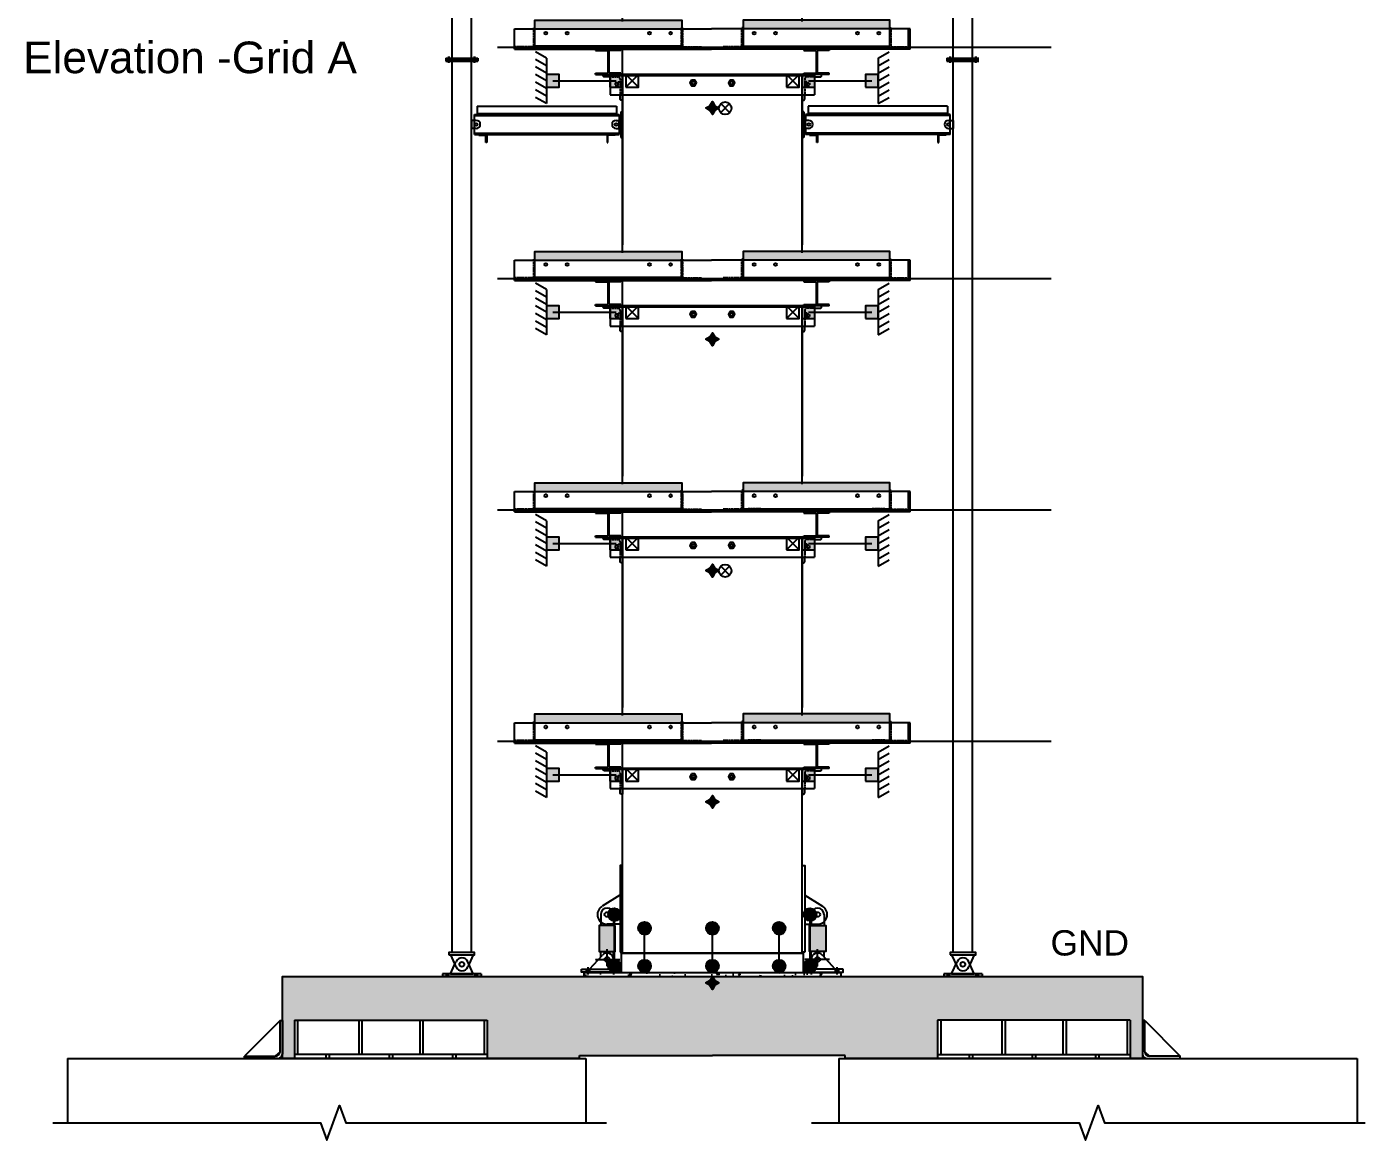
# Model space of a CAD drawing. Header units: millimetres. Extents: x -79526 to 153901, y -45620 to 21119.
# Drawn here: x 66215 to 76800, y -1340 to 7465 of the extents above; entities that cross this region are included whole.
import ezdxf

# ---------------------------------------------------------------- set-up
doc = ezdxf.new("R2010")
doc.units = ezdxf.units.MM
doc.header["$MEASUREMENT"] = 0
for name, pattern in [('ACAD_ISO02W100', [15, 12, -3]), ('CENTER', [50.8, 31.75, -6.35, 6.35, -6.35]), ('DASHED', [19.05, 12.7, -6.35])]:
    doc.linetypes.add(name, pattern=pattern)
for name, color, linetype in [('center', 7, 'CENTER'), ('colum', 154, 'Continuous'), ('Dashed', 7, 'DASHED'), ('greygrid', 252, 'CENTER'), ('Note', 7, 'Continuous'), ('Plot', 254, 'Continuous'), ('SolidLine', 7, 'Continuous'), ('truss', 250, 'Continuous')]:
    doc.layers.add(name, color=color, linetype=linetype)
doc.styles.get("Standard").update_dxf_attribs({"font": 'arial.ttf'})
pattern_1 = [(45, (-7454.91708, -7307.97523), (-0.08838834765, 0.08838834765), [])]

# ---------------------------------------------------------------- blocks, each defined once
blk = doc.blocks.new('*U151')
at = {"true_color": 0xadddf7}
h = blk.add_hatch(color=141, dxfattribs=at)
h.dxf.hatch_style = 1
h.paths.add_polyline_path([(-1403, 740), (-1403, 670), (-243, 670), (-243, 740)])
h = blk.add_hatch(color=141, dxfattribs=at)
h.dxf.hatch_style = 1
h.paths.add_polyline_path([(243, 740), (243, 670), (1403, 670), (1403, 740)])
at = {"linetype": 'ACAD_ISO02W100', "ltscale": 0.2}
for p, q in [((-808, 291), (-748, 291)), ((-730, 273), (-730, 150)), ((730, 273), (730, 150)), ((808, 291), (748, 291))]:
    blk.add_line(p, q, dxfattribs=at)
at = {"layer": 'Note', "ltscale": 0.2}
for points in [[(-165, 266), (-178, 243), (-165, 221), (-139, 221), (-127, 243), (-139, 266)], [(139, 266), (127, 243), (139, 221), (165, 221), (178, 243), (165, 266)]]:
    blk.add_lwpolyline(points, close=True, dxfattribs=at)
at = {"layer": 'Plot', "lineweight": -2, "ltscale": 0.2}
for p, q in [((-711, 740), (-711, 1100)), ((711, 740), (711, 1100)), ((-711, -1100), (-711, 510)), ((711, -1100), (711, 310))]:
    blk.add_line(p, q, dxfattribs=at)
at = {"layer": 'Plot', "ltscale": 0.2}
for p, q in [((-1564, 670), (-6, 670)), ((-1564, 510), (-1564, 670)), ((1552, 670), (-6, 670)), ((1564, 670), (6, 670)), ((1552, 510), (1552, 670)), ((1564, 510), (1564, 670)), ((-1564, 520), (-1564, 625)), ((-1564, 510), (-1564, 615)), ((1552, 520), (1552, 625)), ((1552, 510), (1552, 615)), ((1564, 520), (1564, 625)), ((1564, 510), (1564, 615)), ((-1564, 520), (-6, 520)), ((-1564, 510), (-6, 510)), ((-924, 510), (-724, 510)), ((-924, 510), (-924, 500)), ((-924, 500), (-828, 500)), ((-828, 500), (-828, 320)), ((-724, 500), (-820, 500)), ((-820, 500), (-820, 320)), ((-724, 510), (-724, 500)), ((-634, 520), (-634, 510)), ((-626, 520), (-626, 510)), ((-617, 520), (-617, 510)), ((1552, 520), (-6, 520)), ((1552, 510), (-6, 510)), ((1564, 520), (6, 520)), ((1564, 510), (6, 510)), ((617, 520), (617, 510)), ((626, 520), (626, 510)), ((634, 520), (634, 510)), ((924, 510), (724, 510)), ((724, 510), (724, 500)), ((724, 500), (820, 500)), ((820, 500), (820, 320)), ((924, 500), (828, 500)), ((828, 500), (828, 320)), ((924, 510), (924, 500)), ((-924, 310), (-924, 320)), ((-924, 320), (-828, 320)), ((-724, 320), (-820, 320)), ((-776, 320), (-784, 320)), ((-724, 310), (-724, 320)), ((724, 310), (724, 320)), ((724, 320), (820, 320)), ((776, 320), (784, 320)), ((924, 320), (828, 320)), ((924, 310), (924, 320)), ((-924, 310), (-724, 310)), ((808, 310), (-808, 310)), ((-808, 310), (-808, 150)), ((808, 300), (-808, 300)), ((711, 310), (-711, 310)), ((924, 310), (724, 310)), ((808, 310), (808, 150)), ((808, 310), (808, 150)), ((-808, 150), (808, 150))]:
    blk.add_line(p, q, dxfattribs=at)
at = {"layer": 'Plot', "linetype": 'ACAD_ISO02W100', "ltscale": 0.2}
for p, q in [((-1413, 530), (-1413, 680)), ((-1403, 680), (-1413, 680)), ((-1403, 649), (-1413, 649)), ((-1403, 638), (-1413, 638)), ((-1403, 520), (-1403, 680)), ((-244, 520), (-244, 680)), ((-244, 680), (-234, 680)), ((-244, 649), (-234, 649)), ((-244, 638), (-234, 638)), ((-234, 530), (-234, 680)), ((234, 530), (234, 680)), ((244, 680), (234, 680)), ((244, 649), (234, 649)), ((244, 638), (234, 638)), ((244, 520), (244, 680)), ((1403, 520), (1403, 680)), ((1403, 680), (1413, 680)), ((1403, 649), (1413, 649)), ((1403, 638), (1413, 638)), ((1413, 530), (1413, 680)), ((-1413, 530), (-1563, 530)), ((-1563, 520), (-1563, 530)), ((-1538, 520), (-1538, 530)), ((-1529, 520), (-1529, 530)), ((-1520, 520), (-1520, 530)), ((-1452, 520), (-1452, 530)), ((-1443, 520), (-1443, 530)), ((-1434, 520), (-1434, 530)), ((-1403, 627), (-1413, 627)), ((-1364, 520), (-1364, 532)), ((-1364, 532), (-1264, 532)), ((-1264, 532), (-1264, 520)), ((-384, 520), (-384, 532)), ((-384, 532), (-284, 532)), ((-284, 532), (-284, 520)), ((-244, 627), (-234, 627)), ((-234, 530), (-84, 530)), ((-213, 520), (-213, 530)), ((-204, 520), (-204, 530)), ((-195, 520), (-195, 530)), ((-127, 520), (-127, 530)), ((-118, 520), (-118, 530)), ((-109, 520), (-109, 530)), ((-84, 520), (-84, 530)), ((234, 530), (84, 530)), ((84, 520), (84, 530)), ((109, 520), (109, 530)), ((118, 520), (118, 530)), ((127, 520), (127, 530)), ((195, 520), (195, 530)), ((204, 520), (204, 530)), ((213, 520), (213, 530)), ((244, 627), (234, 627)), ((384, 532), (284, 532)), ((284, 532), (284, 520)), ((384, 520), (384, 532)), ((1364, 532), (1264, 532)), ((1264, 532), (1264, 520)), ((1364, 520), (1364, 532)), ((1403, 627), (1413, 627)), ((1413, 530), (1563, 530)), ((1434, 520), (1434, 530)), ((1443, 520), (1443, 530)), ((1452, 520), (1452, 530)), ((1520, 520), (1520, 530)), ((1529, 520), (1529, 530)), ((1538, 520), (1538, 530)), ((1563, 520), (1563, 530)), ((-1403, 520), (-1563, 520)), ((-1537, 520), (-1537, 510)), ((-1529, 520), (-1529, 510)), ((-1520, 520), (-1520, 510)), ((-1452, 520), (-1452, 510)), ((-1444, 520), (-1444, 510)), ((-1435, 520), (-1435, 510)), ((-897, 520), (-897, 510)), ((-897, 510), (-897, 500)), ((-889, 520), (-889, 510)), ((-880, 520), (-880, 510)), ((-880, 500), (-880, 510)), ((-767, 520), (-767, 510)), ((-767, 510), (-767, 500)), ((-767, 510), (-767, 500)), ((-759, 500), (-767, 500)), ((-759, 520), (-759, 510)), ((-759, 510), (-759, 500)), ((-750, 520), (-750, 510)), ((-750, 500), (-750, 510)), ((-244, 520), (-84, 520)), ((-212, 520), (-212, 510)), ((-204, 520), (-204, 510)), ((-195, 520), (-195, 510)), ((-127, 520), (-127, 510)), ((-119, 520), (-119, 510)), ((-110, 520), (-110, 510)), ((244, 520), (84, 520)), ((110, 520), (110, 510)), ((119, 520), (119, 510)), ((127, 520), (127, 510)), ((195, 520), (195, 510)), ((204, 520), (204, 510)), ((212, 520), (212, 510)), ((750, 520), (750, 510)), ((750, 500), (750, 510)), ((759, 520), (759, 510)), ((759, 510), (759, 500)), ((759, 500), (767, 500)), ((767, 520), (767, 510)), ((767, 510), (767, 500)), ((767, 510), (767, 500)), ((880, 520), (880, 510)), ((880, 500), (880, 510)), ((889, 520), (889, 510)), ((897, 520), (897, 510)), ((897, 510), (897, 500)), ((1403, 520), (1563, 520)), ((1435, 520), (1435, 510)), ((1444, 520), (1444, 510)), ((1452, 520), (1452, 510)), ((1520, 520), (1520, 510)), ((1529, 520), (1529, 510)), ((1537, 520), (1537, 510)), ((-767, 310), (-767, 320)), ((-759, 320), (-767, 320)), ((-767, 310), (-767, 320)), ((-759, 310), (-759, 320)), ((-750, 320), (-750, 310)), ((750, 320), (750, 310)), ((759, 320), (767, 320)), ((759, 310), (759, 320)), ((767, 310), (767, 320)), ((767, 310), (767, 320)), ((-764, 310), (-773, 310)), ((-770, 300), (-770, 310)), ((-759, 300), (-759, 310)), ((-748, 300), (-748, 310)), ((748, 300), (748, 310)), ((759, 300), (759, 310)), ((764, 310), (773, 310)), ((770, 300), (770, 310))]:
    blk.add_line(p, q, dxfattribs=at)
at = {"layer": 'Plot', "ltscale": 0.2}
for points in [[(-243, 533), (-1403, 533), (-1403, 740), (-243, 740)], [(243, 533), (1403, 533), (1403, 740), (243, 740)]]:
    blk.add_lwpolyline(points, close=True, dxfattribs=at)
for points in [[(-808, 291), (-854, 291, -0.414214), (-863, 300), (-863, 310), (-711, 310), (-711, 107)], [(808, 291), (854, 291, 0.414214), (863, 300), (863, 310), (711, 310), (711, 107)], [(-711, 107), (-721, 107, -0.414214), (-730, 116), (-730, 150, 0.414214)], [(711, 107), (721, 107, 0.414214), (730, 116), (730, 150, -0.414214)]]:
    blk.add_lwpolyline(points, format="xyb", dxfattribs=at)
at = {"layer": 'Plot', "linetype": 'ACAD_ISO02W100', "ltscale": 0.2}
for points in [[(-730, 273, 0.414214), (-748, 291)], [(730, 273, -0.414214), (748, 291)]]:
    blk.add_lwpolyline(points, format="xyb", dxfattribs=at)
at = {"layer": 'Plot', "ltscale": 0.2}
for centre, radius in [((-1316, 637), 11), ((-1148, 637), 11), ((-1148, 637), 11), ((-498, 637), 11), ((-330, 637), 11), ((330, 637), 11), ((498, 637), 11), ((1148, 637), 11), ((1148, 637), 11), ((1316, 637), 11), ((-152, 243), 11.1), ((152, 243), 11.1)]:
    blk.add_circle(centre, radius, dxfattribs=at)
at = {"layer": 'SolidLine', "linetype": 'ACAD_ISO02W100', "ltscale": 0.2}
for p, q in [((-749, 245), (-768, 245)), ((-768, 245), (-768, 223)), ((-768, 223), (-749, 223)), ((-730, 234), (-749, 234)), ((730, 234), (749, 234)), ((749, 245), (768, 245)), ((768, 223), (749, 223)), ((768, 245), (768, 223))]:
    blk.add_line(p, q, dxfattribs=at)
for points in [[(-730, 215), (-749, 215), (-749, 253), (-730, 253)], [(730, 215), (749, 215), (749, 253), (730, 253)]]:
    blk.add_lwpolyline(points, close=True, dxfattribs=at)
blk = doc.blocks.new('*U150')
at = {"color": 0, "linetype": 'ByBlock', "lineweight": -2, "transparency": 16777216}
for p in [(0, 12801.6), (0, 10972.8), (0, 9144), (0, 7315.2), (0, 5486.4), (0, 3657.6), (0, 1828.8), (0, 0)]:
    blk.add_blockref('*U151', p, dxfattribs=at)

msp = doc.modelspace()

# ---------------------------------------------------------------- hatches: boundary and pattern name
h = msp.add_hatch(color=1)
h.dxf.hatch_style = 1
h.paths.add_polyline_path([(70326, 6987), (70426, 6987), (70426, 7087), (70326, 7087)])
h.paths.add_polyline_path([(70826, 6987), (70926, 6987), (70926, 7087), (70826, 7087)])
edge = h.paths.add_edge_path()
edge.add_line((70376, 7037), (70876, 7037))
h = msp.add_hatch(color=1)
h.dxf.hatch_style = 1
h.paths.add_polyline_path([(72348, 6987), (72448, 6987), (72448, 7087), (72348, 7087)])
h.paths.add_polyline_path([(72848, 6987), (72948, 6987), (72948, 7087), (72848, 7087)])
edge = h.paths.add_edge_path()
edge.add_line((72398, 7037), (72898, 7037))
h = msp.add_hatch(color=1)
h.dxf.hatch_style = 1
h.paths.add_polyline_path([(71618, 6841), (71637, 6874), (71656, 6841), (71688, 6823), (71656, 6804), (71637, 6771), (71618, 6804), (71586, 6823)])
h = msp.add_hatch(color=1)
h.dxf.hatch_style = 1
h.paths.add_polyline_path([(70326, 5158), (70426, 5158), (70426, 5258), (70326, 5258)])
h.paths.add_polyline_path([(70826, 5158), (70926, 5158), (70926, 5258), (70826, 5258)])
edge = h.paths.add_edge_path()
edge.add_line((70376, 5208), (70876, 5208))
h = msp.add_hatch(color=1)
h.dxf.hatch_style = 1
h.paths.add_polyline_path([(72348, 5158), (72448, 5158), (72448, 5258), (72348, 5258)])
h.paths.add_polyline_path([(72848, 5158), (72948, 5158), (72948, 5258), (72848, 5258)])
edge = h.paths.add_edge_path()
edge.add_line((72398, 5208), (72898, 5208))
h = msp.add_hatch(color=1)
h.dxf.hatch_style = 1
h.paths.add_polyline_path([(71618, 5013), (71637, 5045), (71656, 5013), (71688, 4994), (71656, 4975), (71637, 4943), (71618, 4975), (71586, 4994)])
h = msp.add_hatch(color=1)
h.dxf.hatch_style = 1
h.paths.add_polyline_path([(70326, 3329), (70426, 3329), (70426, 3429), (70326, 3429)])
h.paths.add_polyline_path([(70826, 3329), (70926, 3329), (70926, 3429), (70826, 3429)])
edge = h.paths.add_edge_path()
edge.add_line((70376, 3379), (70876, 3379))
h = msp.add_hatch(color=1)
h.dxf.hatch_style = 1
h.paths.add_polyline_path([(72348, 3329), (72448, 3329), (72448, 3429), (72348, 3429)])
h.paths.add_polyline_path([(72848, 3329), (72948, 3329), (72948, 3429), (72848, 3429)])
edge = h.paths.add_edge_path()
edge.add_line((72398, 3379), (72898, 3379))
h = msp.add_hatch(color=1)
h.dxf.hatch_style = 1
h.paths.add_polyline_path([(71618, 3184), (71637, 3216), (71656, 3184), (71688, 3165), (71656, 3146), (71637, 3114), (71618, 3146), (71586, 3165)])
h = msp.add_hatch(color=1)
h.dxf.hatch_style = 1
h.paths.add_polyline_path([(70326, 1500), (70426, 1500), (70426, 1600), (70326, 1600)])
h.paths.add_polyline_path([(70826, 1500), (70926, 1500), (70926, 1600), (70826, 1600)])
edge = h.paths.add_edge_path()
edge.add_line((70376, 1550), (70876, 1550))
h = msp.add_hatch(color=1)
h.dxf.hatch_style = 1
h.paths.add_polyline_path([(72348, 1500), (72448, 1500), (72448, 1600), (72348, 1600)])
h.paths.add_polyline_path([(72848, 1500), (72948, 1500), (72948, 1600), (72848, 1600)])
edge = h.paths.add_edge_path()
edge.add_line((72398, 1550), (72898, 1550))
h = msp.add_hatch(color=1)
h.dxf.hatch_style = 1
h.paths.add_polyline_path([(71618, 1355), (71637, 1387), (71656, 1355), (71688, 1336), (71656, 1318), (71637, 1285), (71618, 1318), (71586, 1336)])
h = msp.add_hatch()
h.set_pattern_fill('ANSI31', color=1)
h.set_pattern_definition(pattern_1)
edge = h.paths.add_edge_path()
edge.add_arc((70863, 446), 50, 180, 540, ccw=False)
edge = h.paths.add_edge_path()
edge.add_arc((70863, 37), 50, 180, 540, ccw=False)
h = msp.add_hatch()
h.set_pattern_fill('ANSI31', color=1)
h.set_pattern_definition(pattern_1)
edge = h.paths.add_edge_path()
edge.add_arc((72410, 446), 50, 0, 360)
edge = h.paths.add_edge_path()
edge.add_arc((72410, 37), 50, 0, 360)
h = msp.add_hatch()
h.set_pattern_fill('ANSI31', color=1)
h.set_pattern_definition([(45, (-8763.78929, -7567.50449), (-0.08838834765, 0.08838834765), [])])
edge = h.paths.add_edge_path()
edge.add_arc((71101, 337), 50, 0, 360)
edge = h.paths.add_edge_path()
edge.add_arc((71101, 37), 50, 0, 360)
h = msp.add_hatch()
h.set_pattern_fill('ANSI31', color=1)
h.set_pattern_definition([(45, (-8228.29992, -7567.50449), (-0.08838834765, 0.08838834765), [])])
edge = h.paths.add_edge_path()
edge.add_arc((71637, 337), 50, 0, 360)
edge = h.paths.add_edge_path()
edge.add_arc((71637, 37), 50, 0, 360)
h = msp.add_hatch()
h.set_pattern_fill('ANSI31', color=1)
h.set_pattern_definition([(45, (-7700.59902, -7567.50449), (-0.08838834765, 0.08838834765), [])])
edge = h.paths.add_edge_path()
edge.add_arc((72165, 337), 50, 0, 360)
edge = h.paths.add_edge_path()
edge.add_arc((72165, 37), 50, 0, 360)
h = msp.add_hatch(color=1)
h.dxf.hatch_style = 1
h.paths.add_polyline_path([(71618, -77), (71637, -44), (71656, -77), (71688, -96), (71656, -114), (71637, -147), (71618, -114), (71586, -96)])
at = {"layer": 'Plot', "ltscale": 0.1}
h = msp.add_hatch(color=9, dxfattribs=at)
h.dxf.hatch_style = 1
h.paths.add_polyline_path([(70741, 357), (70804, 357), (70804, 153), (70741, 153)])
h.paths.add_polyline_path([(70804, 357), (70868, 357), (70868, 153), (70804, 153)])
h = msp.add_hatch(color=9, dxfattribs=at)
h.dxf.hatch_style = 1
h.paths.add_polyline_path([(72533, 357), (72469, 357), (72469, 153), (72533, 153)])
h.paths.add_polyline_path([(72469, 357), (72406, 357), (72406, 153), (72469, 153)])
h = msp.add_hatch(color=9, dxfattribs=at)
h.dxf.hatch_style = 1
h.paths.add_polyline_path([(69656, -44), (69503, -44), (68237, -44), (68237, -694), (68332, -694), (68332, -389), (69656, -389)])
h.paths.add_polyline_path([(70926, -44), (69656, -44), (69656, -389), (69856, -389), (69856, -694), (70586, -694), (70586, -669), (70926, -669)])
h.paths.add_polyline_path([(71637, -44), (70926, -44), (70926, -669), (71637, -669)])
h.paths.add_polyline_path([(72348, -44), (71637, -44), (71637, -669), (72348, -669)])
h.paths.add_polyline_path([(73618, -44), (72348, -44), (72348, -669), (72688, -669), (72688, -694), (73418, -694), (73418, -389), (73443, -389), (73618, -389)])
h.paths.add_polyline_path([(75037, -44), (73618, -44), (73618, -389), (74942, -389), (74942, -694), (75037, -694)])
h = msp.add_hatch(dxfattribs=at)
h.set_pattern_fill('AR-CONC', color=256, scale=0.9)
h.set_pattern_definition([(50, (139190.66, -172734.33), (163.9662, -14.34518), [17.145, -188.595]), (355, (139190.66, -172734.33), (-31.71908, 171.95116), [13.716, -150.87653]), (100.45144, (139204.32, -172735.53), (132.24712, 157.60598), [14.57101, -160.28122]), (46.1842, (139190.66, -172688.61), (243.97114, -37.8381), [25.7175, -282.8925]), (96.63556, (139211, -172691.77), (213.66372, 222.6835), [21.85652, -240.42205]), (351.18415, (139190.66, -172688.61), (213.66372, 222.6835), [20.57397, -226.31376]), (21, (139213.52, -172700.04), (136.45295, -92.03868), [17.145, -188.595]), (326, (139213.52, -172700.04), (55.62183, 165.76917), [13.716, -150.876]), (71.451445, (139224.89, -172707.71), (192.07478, 73.73049), [14.57101, -160.28094]), (37.5, (139190.66, -172734.335), (2.779743, 76.099535), [0, -149.0472, 0, -153.162, 0, -151.4475]), (7.5, (139190.66, -172734.335), (60.137696, 90.162517), [0, -87.3252, 0, -145.6182, 0, -57.7215]), (327.5, (139139.68, -172734.335), (122.031536, -5.15587), [0, -57.15, 0, -178.308, 0, -236.601]), (317.5, (139116.82, -172734.33), (133.316263, 22.88384), [0, -74.295, 0, -118.4148, 0, -168.021])])
h.paths.add_polyline_path([(72653, -44), (72653, -13), (70621, -13), (70621, -44)])

# ---------------------------------------------------------------- linework, layer by layer
at = {"color": 1}
for p, q in [((70326, 7217), (70239, 7267)), ((70326, 7157), (70239, 7207)), ((70326, 7217), (70326, 7037)), ((72948, 7217), (73035, 7267)), ((72948, 7217), (72948, 7037)), ((72948, 7157), (73035, 7207)), ((70326, 7097), (70239, 7147)), ((72948, 7097), (73035, 7147)), ((70326, 7037), (70239, 7087)), ((70326, 6977), (70239, 7027)), ((70326, 7037), (70326, 6857)), ((70376, 7037), (70876, 7037)), ((70926, 7037), (70926, 5740)), ((71052, 7087), (70952, 6987)), ((70952, 7087), (71052, 6987)), ((72322, 7087), (72222, 6987)), ((72222, 7087), (72322, 6987)), ((72348, 7037), (72348, 5740)), ((72398, 7037), (72898, 7037)), ((72948, 7037), (73035, 7087)), ((72948, 7037), (72948, 6857)), ((72948, 6977), (73035, 7027)), ((70326, 6917), (70239, 6967)), ((70326, 6857), (70239, 6907)), ((72948, 6917), (73035, 6967)), ((72948, 6857), (73035, 6907)), ((70326, 5388), (70239, 5438)), ((72948, 5388), (73035, 5438)), ((70326, 5328), (70239, 5378)), ((70326, 5268), (70239, 5318)), ((70326, 5388), (70326, 5208)), ((72948, 5388), (72948, 5208)), ((72948, 5328), (73035, 5378)), ((72948, 5268), (73035, 5318)), ((70326, 5208), (70239, 5258)), ((70326, 5148), (70239, 5198)), ((70326, 5208), (70326, 5028)), ((70376, 5208), (70876, 5208)), ((70926, 5208), (70926, 3911)), ((71052, 5258), (70952, 5158)), ((70952, 5258), (71052, 5158)), ((72322, 5258), (72222, 5158)), ((72222, 5258), (72322, 5158)), ((72348, 5208), (72348, 3911)), ((72398, 5208), (72898, 5208)), ((72948, 5208), (73035, 5258)), ((72948, 5208), (72948, 5028)), ((72948, 5148), (73035, 5198)), ((70326, 5088), (70239, 5138)), ((72948, 5088), (73035, 5138)), ((70326, 5028), (70239, 5078)), ((72948, 5028), (73035, 5078)), ((70326, 3559), (70239, 3609)), ((72948, 3559), (73035, 3609)), ((70326, 3499), (70239, 3549)), ((70326, 3559), (70326, 3379)), ((72948, 3559), (72948, 3379)), ((72948, 3499), (73035, 3549)), ((70326, 3439), (70239, 3489)), ((70326, 3379), (70239, 3429)), ((71052, 3429), (70952, 3329)), ((70952, 3429), (71052, 3329)), ((72322, 3429), (72222, 3329)), ((72222, 3429), (72322, 3329)), ((72948, 3439), (73035, 3489)), ((72948, 3379), (73035, 3429)), ((70326, 3319), (70239, 3369)), ((70326, 3259), (70239, 3309)), ((70326, 3379), (70326, 3199)), ((70376, 3379), (70876, 3379)), ((70926, 3379), (70926, 2082)), ((72348, 3379), (72348, 2082)), ((72398, 3379), (72898, 3379)), ((72948, 3379), (72948, 3199)), ((72948, 3319), (73035, 3369)), ((72948, 3259), (73035, 3309)), ((70326, 3199), (70239, 3249)), ((72948, 3199), (73035, 3249)), ((70326, 1730), (70239, 1780)), ((70326, 1670), (70239, 1720)), ((70326, 1730), (70326, 1550)), ((72948, 1730), (73035, 1780)), ((72948, 1730), (72948, 1550)), ((72948, 1670), (73035, 1720)), ((70326, 1610), (70239, 1660)), ((70326, 1550), (70239, 1600)), ((71052, 1600), (70952, 1500)), ((70952, 1600), (71052, 1500)), ((72322, 1600), (72222, 1500)), ((72222, 1600), (72322, 1500)), ((72948, 1610), (73035, 1660)), ((72948, 1550), (73035, 1600)), ((70326, 1490), (70239, 1540)), ((70326, 1550), (70326, 1370)), ((70376, 1550), (70876, 1550)), ((72398, 1550), (72898, 1550)), ((72948, 1550), (72948, 1370)), ((72948, 1490), (73035, 1540)), ((70326, 1430), (70239, 1480)), ((70326, 1370), (70239, 1420)), ((72948, 1430), (73035, 1480)), ((72948, 1370), (73035, 1420)), ((70863, 37), (70863, 445)), ((72410, 37), (72410, 445)), ((71101, 37), (71101, 337)), ((71637, 37), (71637, 337)), ((72165, 37), (72165, 337))]:
    msp.add_line(p, q, dxfattribs=at)
for p, q in [((71586, 6823), (71688, 6823)), ((71688, 6823), (71688, 6823)), ((71586, 4994), (71688, 4994)), ((71688, 4994), (71688, 4994)), ((71586, 3165), (71688, 3165)), ((71688, 3165), (71688, 3165)), ((71586, 1336), (71688, 1336)), ((71688, 1336), (71688, 1336)), ((71586, -96), (71688, -96)), ((71688, -96), (71688, -96))]:
    msp.add_line(p, q)
at = {"color": 5}
for p, q in [((71773, 6857), (71703, 6786)), ((71703, 6857), (71773, 6786)), ((71773, 3199), (71703, 3128)), ((71703, 3199), (71773, 3128))]:
    msp.add_line(p, q, dxfattribs=at)
at = {"color": 1}
for points in [[(70326, 6987), (70426, 6987), (70426, 7087), (70326, 7087)], [(70826, 6987), (70926, 6987), (70926, 7087), (70826, 7087)], [(70952, 6987), (71052, 6987), (71052, 7087), (70952, 7087)], [(72222, 6987), (72322, 6987), (72322, 7087), (72222, 7087)], [(72348, 6987), (72448, 6987), (72448, 7087), (72348, 7087)], [(72848, 6987), (72948, 6987), (72948, 7087), (72848, 7087)], [(70326, 5158), (70426, 5158), (70426, 5258), (70326, 5258)], [(70826, 5158), (70926, 5158), (70926, 5258), (70826, 5258)], [(70952, 5158), (71052, 5158), (71052, 5258), (70952, 5258)], [(72222, 5158), (72322, 5158), (72322, 5258), (72222, 5258)], [(72348, 5158), (72448, 5158), (72448, 5258), (72348, 5258)], [(72848, 5158), (72948, 5158), (72948, 5258), (72848, 5258)], [(70326, 3329), (70426, 3329), (70426, 3429), (70326, 3429)], [(70826, 3329), (70926, 3329), (70926, 3429), (70826, 3429)], [(70952, 3329), (71052, 3329), (71052, 3429), (70952, 3429)], [(72222, 3329), (72322, 3329), (72322, 3429), (72222, 3429)], [(72348, 3329), (72448, 3329), (72448, 3429), (72348, 3429)], [(72848, 3329), (72948, 3329), (72948, 3429), (72848, 3429)], [(70326, 1500), (70426, 1500), (70426, 1600), (70326, 1600)], [(70826, 1500), (70926, 1500), (70926, 1600), (70826, 1600)], [(70952, 1500), (71052, 1500), (71052, 1600), (70952, 1600)], [(72222, 1500), (72322, 1500), (72322, 1600), (72222, 1600)], [(72348, 1500), (72448, 1500), (72448, 1600), (72348, 1600)], [(72848, 1500), (72948, 1500), (72948, 1600), (72848, 1600)]]:
    msp.add_lwpolyline(points, close=True, dxfattribs=at)
for points in [[(71618, 6841), (71637, 6874), (71656, 6841), (71688, 6823), (71656, 6804), (71637, 6771), (71618, 6804), (71586, 6823), (71618, 6841)], [(71618, 5013), (71637, 5045), (71656, 5013), (71688, 4994), (71656, 4975), (71637, 4943), (71618, 4975), (71586, 4994), (71618, 5013)], [(71618, 3184), (71637, 3216), (71656, 3184), (71688, 3165), (71656, 3146), (71637, 3114), (71618, 3146), (71586, 3165), (71618, 3184)], [(71618, 1355), (71637, 1387), (71656, 1355), (71688, 1336), (71656, 1318), (71637, 1285), (71618, 1318), (71586, 1336), (71618, 1355)], [(71618, -77), (71637, -44), (71656, -77), (71688, -96), (71656, -114), (71637, -147), (71618, -114), (71586, -96), (71618, -77)]]:
    msp.add_lwpolyline(points)
at = {"color": 5}
for centre in [(71738, 6821), (71738, 3164)]:
    msp.add_circle(centre, 50, dxfattribs=at)
at = {"color": 1}
for centre in [(70863, 445), (72410, 445), (71101, 337), (71637, 337), (72165, 337), (70863, 37), (71101, 37), (71637, 37), (72165, 37), (72410, 37)]:
    msp.add_circle(centre, 50, dxfattribs=at)
at = {"layer": 'center', "linetype": 'ACAD_ISO02W100', "ltscale": 0.1}
for p, q in [((70804, 34), (70804, 172)), ((72469, 34), (72469, 172)), ((70710, 89), (70905, 89)), ((72564, 89), (72368, 89))]:
    msp.add_line(p, q, dxfattribs=at)
at = {"layer": 'center', "ltscale": 0.1}
for p, q in [((70652, 30), (70652, -29)), ((70855, 30), (70855, -29)), ((72418, 30), (72418, -29)), ((72622, 30), (72622, -29))]:
    msp.add_line(p, q, dxfattribs=at)
at = {"layer": 'colum'}
for p, q in [((69579, 7217), (69579, 14446)), ((69732, 7217), (69732, 14446)), ((73542, 7217), (73542, 14446)), ((73694, 7217), (73694, 14446)), ((69579, 146), (69579, 7192)), ((69732, 146), (69732, 7192)), ((73542, 146), (73542, 7192)), ((73694, 146), (73694, 7192))]:
    msp.add_line(p, q, dxfattribs=at)
at = {"layer": 'Dashed', "ltscale": 0.1}
for p, q in [((70639, 13), (70639, -13)), ((70665, 13), (70665, -13)), ((70843, 13), (70843, -13)), ((70868, 13), (70868, -13)), ((72406, 13), (72406, -13)), ((72431, 13), (72431, -13)), ((72609, 13), (72609, -13)), ((72634, 13), (72634, -13)), ((68581, -662), (68581, -694)), ((68607, -662), (68607, -694)), ((69081, -662), (69081, -694)), ((69107, -662), (69107, -694)), ((69581, -662), (69581, -694)), ((69607, -662), (69607, -694)), ((73667, -662), (73667, -694)), ((73693, -662), (73693, -694)), ((74167, -662), (74167, -694)), ((74193, -662), (74193, -694)), ((74667, -662), (74667, -694)), ((74693, -662), (74693, -694))]:
    msp.add_line(p, q, dxfattribs=at)
at = {"layer": 'greygrid', "linetype": 'CENTER', "ltscale": 0.1}
for p, q in [((69938, 7303), (74316, 7303)), ((69938, 5474), (74316, 5474)), ((69938, 3645), (74316, 3645)), ((69938, 1816), (74316, 1816))]:
    msp.add_line(p, q, dxfattribs=at)
at = {"layer": 'Note'}
for p, q in [((70921, 140), (72353, 140)), ((70621, -13), (70621, -44)), ((70621, -13), (72653, -13)), ((70621, -44), (72653, -44)), ((72653, -13), (72653, -44)), ((68218, -394), (67937, -675)), ((68218, -640), (68218, -394)), ((68218, -394), (68237, -394)), ((68237, -394), (68237, -659)), ((75037, -394), (75037, -659)), ((75056, -394), (75037, -394)), ((75056, -640), (75056, -394)), ((75056, -394), (75337, -675)), ((67937, -694), (67937, -675)), ((67937, -675), (68180, -675)), ((68199, -694), (67937, -694)), ((68218, -640), (68180, -675)), ((75056, -640), (75094, -675)), ((75075, -694), (75337, -694)), ((75337, -675), (75094, -675)), ((75337, -694), (75337, -675))]:
    msp.add_line(p, q, dxfattribs=at)
at = {"layer": 'Note', "ltscale": 0.1}
for centre in [(70804, 445), (72469, 445), (70804, 89), (72469, 89), (69656, 51), (69656, 51), (73618, 51), (73618, 51)]:
    msp.add_circle(centre, 19.1, dxfattribs=at)
for centre, start, end in [((70804, 89), 0, 137.2612), ((72469, 89), 42.7388, 180)]:
    msp.add_arc(centre, 50.8, start, end, dxfattribs=at)
at = {"layer": 'Note'}
for centre, start, end in [((68180, -637), 270, 355.0344), ((68199, -656), 270, 355.0344), ((75075, -656), 184.9656, 270), ((75094, -637), 184.9656, 270)]:
    msp.add_arc(centre, 38.1, start, end, dxfattribs=at)
at = {"layer": 'Plot'}
for p, q in [((69529, 7217), (69783, 7217)), ((69529, 7217), (69529, 7204)), ((69529, 7204), (69783, 7204)), ((69529, 7204), (69529, 7192)), ((69783, 7217), (69783, 7204)), ((69783, 7204), (69783, 7192)), ((73491, 7217), (73745, 7217)), ((73491, 7217), (73491, 7204)), ((73491, 7204), (73745, 7204)), ((73491, 7204), (73491, 7192)), ((69529, 7192), (69783, 7192)), ((73491, 7192), (73745, 7192)), ((70906, 598), (70764, 510)), ((72367, 598), (72509, 510)), ((69567, 127), (69609, 31)), ((69745, 127), (69702, 31)), ((73529, 127), (73572, 31)), ((73707, 127), (73665, 31)), ((69567, -25), (69609, 71)), ((69745, -25), (69702, 71)), ((73529, -25), (73572, 71)), ((73707, -25), (73665, 71)), ((68332, -389), (69856, -389)), ((68332, -389), (68357, -389)), ((68840, -389), (68840, -662)), ((68865, -389), (68865, -662)), ((69323, -389), (69323, -662)), ((69348, -389), (69348, -662)), ((69831, -389), (69856, -389)), ((74942, -389), (73418, -389)), ((73443, -389), (73418, -389)), ((73926, -389), (73926, -662)), ((73951, -389), (73951, -662)), ((74408, -389), (74408, -662)), ((74434, -389), (74434, -662)), ((74942, -389), (74916, -389)), ((66537, -694), (70637, -694)), ((66537, -694), (66537, -1202)), ((69856, -662), (68332, -662)), ((69856, -694), (68332, -694)), ((70637, -694), (70637, -1202)), ((72637, -694), (76737, -694)), ((72637, -694), (72637, -1202)), ((73418, -662), (74942, -662)), ((73418, -694), (74942, -694)), ((76737, -694), (76737, -1202))]:
    msp.add_line(p, q, dxfattribs=at)
at = {"layer": 'Plot', "linetype": 'ACAD_ISO02W100', "ltscale": 0.05}
for p, q in [((69545, 7192), (69545, 7217)), ((69563, 7192), (69563, 7217)), ((69748, 7192), (69748, 7217)), ((69766, 7192), (69766, 7217)), ((73508, 7192), (73508, 7217)), ((73525, 7192), (73525, 7217)), ((73711, 7192), (73711, 7217)), ((73728, 7192), (73728, 7217)), ((69533, -44), (69533, -25)), ((69541, -35), (69541, -20)), ((69541, -35), (69541, -50)), ((69550, -44), (69550, -25)), ((69761, -44), (69761, -25)), ((69770, -35), (69770, -20)), ((69770, -35), (69770, -50)), ((69779, -44), (69779, -25)), ((73495, -44), (73495, -25)), ((73504, -35), (73504, -20)), ((73504, -35), (73504, -50)), ((73512, -44), (73512, -25)), ((73724, -44), (73724, -25)), ((73732, -35), (73732, -20)), ((73732, -35), (73732, -50)), ((73741, -44), (73741, -25))]:
    msp.add_line(p, q, dxfattribs=at)
at = {"layer": 'Plot', "linetype": 'ACAD_ISO02W100', "ltscale": 0.2}
for p, q in [((69554, 7229), (69554, 7179)), ((69554, 7179), (69554, 7229)), ((69757, 7229), (69757, 7179)), ((69757, 7179), (69757, 7229)), ((73516, 7229), (73516, 7179)), ((73516, 7179), (73516, 7229)), ((73720, 7229), (73720, 7179)), ((73720, 7179), (73720, 7229))]:
    msp.add_line(p, q, dxfattribs=at)
at = {"layer": 'Plot', "ltscale": 0.1}
for p, q in [((69778, 6836), (70879, 6836)), ((69778, 6836), (69778, 6772)), ((69778, 6779), (70879, 6779)), ((70879, 6836), (70879, 6772)), ((73495, 6836), (72395, 6836)), ((72395, 6836), (72395, 6772)), ((73495, 6779), (72395, 6779)), ((73495, 6836), (73495, 6772)), ((69732, 6725), (69732, 6661)), ((69778, 6772), (70879, 6772)), ((73495, 6772), (72395, 6772)), ((73542, 6725), (73542, 6661)), ((69789, 6614), (69853, 6614)), ((69789, 6607), (69789, 6614)), ((69789, 6607), (69846, 6607)), ((69846, 6550), (69846, 6607)), ((69853, 6614), (69853, 6550)), ((70805, 6614), (70805, 6550)), ((70869, 6614), (70805, 6614)), ((70811, 6550), (70811, 6607)), ((70869, 6607), (70811, 6607)), ((70869, 6607), (70869, 6614)), ((72405, 6614), (72469, 6614)), ((72405, 6607), (72405, 6614)), ((72405, 6607), (72462, 6607)), ((72462, 6550), (72462, 6607)), ((72469, 6614), (72469, 6550)), ((73485, 6614), (73421, 6614)), ((73421, 6614), (73421, 6550)), ((73427, 6550), (73427, 6607)), ((73485, 6607), (73427, 6607)), ((73485, 6607), (73485, 6614)), ((69853, 6550), (69846, 6550)), ((70805, 6550), (70811, 6550)), ((72469, 6550), (72462, 6550)), ((73421, 6550), (73427, 6550)), ((71637, -13), (71637, 140)), ((69808, -25), (69503, -25)), ((69503, -25), (69503, -44)), ((69808, -44), (69503, -44)), ((69567, -25), (69745, -25)), ((69808, -25), (69808, -44)), ((73770, -25), (73466, -25)), ((73466, -25), (73466, -44)), ((73770, -44), (73466, -44)), ((73529, -25), (73707, -25)), ((73770, -25), (73770, -44)), ((70586, -694), (70586, -669)), ((70586, -669), (71637, -669)), ((72688, -669), (71637, -669)), ((72688, -694), (72688, -669))]:
    msp.add_line(p, q, dxfattribs=at)
at = {"layer": 'Plot'}
for points in [[(69554, 127), (69757, 127), (69757, 146), (69554, 146)], [(73516, 127), (73720, 127), (73720, 146), (73516, 146)]]:
    msp.add_lwpolyline(points, close=True, dxfattribs=at)
msp.add_lwpolyline([(70586, -694), (68237, -694), (68237, -44), (75037, -44), (75037, -694), (72688, -694)], dxfattribs=at)
at = {"layer": 'Plot', "color": 7}
for points in [[(66422, -1202), (68537, -1202), (68587, -1340), (68687, -1065), (68737, -1202), (70800, -1202)], [(72422, -1202), (74537, -1202), (74587, -1340), (74687, -1065), (74737, -1202), (76800, -1202)]]:
    msp.add_lwpolyline(points, dxfattribs=at)
at = {"layer": 'Plot'}
for centre, start, end in [((70804, 445), 121.6966, 272.8107), ((72469, 445), 267.1893, 58.3034)]:
    msp.add_arc(centre, 76.2, start, end, dxfattribs=at)
at = {"layer": 'Plot', "ltscale": 0.1}
for centre, start, end in [((69656, 51), 23.6857, 156.3141), ((69656, 51), 203.6857, 336.3141), ((73618, 51), 23.6857, 156.3141), ((73618, 51), 203.6857, 336.3141)]:
    msp.add_arc(centre, 50.8, start, end, dxfattribs=at)
at = {"layer": 'SolidLine', "ltscale": 0.1}
for p, q in [((70754, 445), (70754, 357)), ((70855, 445), (70855, 357)), ((72418, 445), (72418, 357)), ((72520, 445), (72520, 357)), ((70906, 369), (70804, 369)), ((72367, 369), (72470, 369)), ((70754, 110), (70754, 153)), ((70855, 94), (70855, 153)), ((72419, 94), (72418, 153)), ((72520, 110), (72520, 153))]:
    msp.add_line(p, q, dxfattribs=at)
at = {"layer": 'SolidLine'}
for p, q in [((70665, 13), (70767, 124)), ((72609, 13), (72507, 124)), ((70855, 90), (70855, 13)), ((72418, 90), (72418, 13)), ((68332, -389), (68332, -694)), ((68357, -389), (68357, -662)), ((69831, -389), (69831, -662)), ((69856, -389), (69856, -694)), ((73418, -389), (73418, -694)), ((73443, -389), (73443, -662)), ((74916, -389), (74916, -662)), ((74942, -389), (74942, -694))]:
    msp.add_line(p, q, dxfattribs=at)
at = {"layer": 'SolidLine', "lineweight": -2}
for points in [[(70907, 147), (70926, 147), (70926, 832), (70907, 832)], [(72367, 147), (72348, 147), (72348, 832), (72367, 832)], [(70868, 357), (70741, 357), (70741, 153), (70868, 153)], [(72406, 357), (72533, 357), (72533, 153), (72406, 153)]]:
    msp.add_lwpolyline(points, close=True, dxfattribs=at)
at = {"layer": 'SolidLine'}
for points in [[(70916, -13), (72358, -13), (72358, 140), (70916, 140)], [(70601, 13), (70906, 13), (70906, -12), (70601, -12)], [(72672, 13), (72368, 13), (72368, -12), (72672, -12)]]:
    msp.add_lwpolyline(points, close=True, dxfattribs=at)
at = {"layer": 'SolidLine', "ltscale": 0.1}
for centre in [(70804, 445), (72469, 445)]:
    msp.add_circle(centre, 19.1, dxfattribs=at)
for centre in [(70805, 445), (72469, 445)]:
    msp.add_arc(centre, 50.8, 0, 180, dxfattribs=at)
at = {"layer": 'truss'}
for p, q in [((70913, 6793), (70913, 6590)), ((70913, 6793), (70926, 6793)), ((70913, 6792), (70913, 6772)), ((70913, 6775), (70926, 6775)), ((72361, 6793), (72348, 6793)), ((72361, 6775), (72348, 6775)), ((72361, 6793), (72361, 6590)), ((72361, 6792), (72361, 6772)), ((69770, 6725), (69732, 6725)), ((69757, 6772), (70900, 6772)), ((69757, 6725), (69757, 6772)), ((70875, 6725), (70913, 6725)), ((70900, 6772), (70900, 6725)), ((70913, 6760), (70926, 6760)), ((72361, 6760), (72348, 6760)), ((72399, 6725), (72361, 6725)), ((73516, 6772), (72373, 6772)), ((72373, 6772), (72373, 6725)), ((73504, 6725), (73542, 6725)), ((73516, 6725), (73516, 6772)), ((69770, 6661), (69732, 6661)), ((69757, 6614), (69757, 6661)), ((69757, 6614), (70900, 6614)), ((70875, 6661), (70913, 6661)), ((70900, 6661), (70900, 6614)), ((70913, 6621), (70926, 6621)), ((70913, 6605), (70926, 6605)), ((70913, 6590), (70926, 6590)), ((72361, 6621), (72348, 6621)), ((72361, 6605), (72348, 6605)), ((72361, 6590), (72348, 6590)), ((72399, 6661), (72361, 6661)), ((72373, 6661), (72373, 6614)), ((73516, 6614), (72373, 6614)), ((73504, 6661), (73542, 6661)), ((73516, 6614), (73516, 6661))]:
    msp.add_line(p, q, dxfattribs=at)
at = {"layer": 'truss', "linetype": 'ACAD_ISO02W100', "ltscale": 0.1}
for p, q in [((69757, 6763), (70900, 6763)), ((69757, 6661), (69757, 6725)), ((70900, 6661), (70900, 6725)), ((73516, 6763), (72373, 6763)), ((72373, 6661), (72373, 6725)), ((73516, 6661), (73516, 6725)), ((69757, 6623), (70900, 6623)), ((73516, 6623), (72373, 6623))]:
    msp.add_line(p, q, dxfattribs=at)
at = {"layer": 'truss'}
for centre in [(69770, 6693), (70875, 6693), (72399, 6693), (73504, 6693)]:
    msp.add_circle(centre, 11, dxfattribs=at)
for centre, start, end in [((69770, 6693), 270, 90), ((70875, 6693), 90, 270), ((72399, 6693), 270, 90), ((73504, 6693), 90, 270)]:
    msp.add_arc(centre, 31.8, start, end, dxfattribs=at)

# ---------------------------------------------------------------- block references
msp.add_blockref('*U150', (71637, 1291))

# ---------------------------------------------------------------- texts
at = {"layer": 'greygrid', "lineweight": -2, "ltscale": 0.2, "insert": (67506, 7221), "char_height": 250, "attachment_point": 5}
msp.add_mtext_dynamic_manual_height_columns('Elevation -Grid A', width=5195.11, gutter_width=50, heights=[0], dxfattribs=at)
at = {"layer": 'greygrid', "linetype": 'CENTER', "ltscale": 0.2, "insert": (74311, 321), "char_height": 200, "attachment_point": 1}
msp.add_mtext_dynamic_manual_height_columns('GND', width=2.53, gutter_width=1, heights=[0], dxfattribs=at)

doc.saveas('drawing.dxf')
